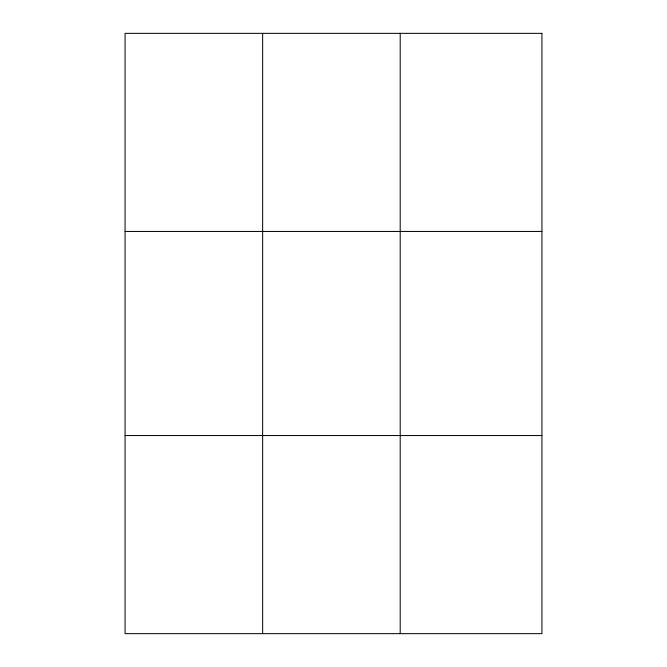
<?xml version="1.0" encoding="UTF-8"?>
<svg xmlns="http://www.w3.org/2000/svg" width="667" height="667" viewBox="0 0 667 667"><rect width="100%" height="100%" fill="white"/><g stroke="black" fill="none" stroke-linecap="round" stroke-linejoin="round"><path stroke-width="1" d="M262.64 633.65L262.64 33.35M400.2 633.65L400.2 33.35M125.071 231.449L541.929 231.449M125.071 435.551L541.929 435.551M541.929 33.35L541.929 633.65L125.071 633.65L125.071 33.35L541.929 33.35"/></g></svg>
